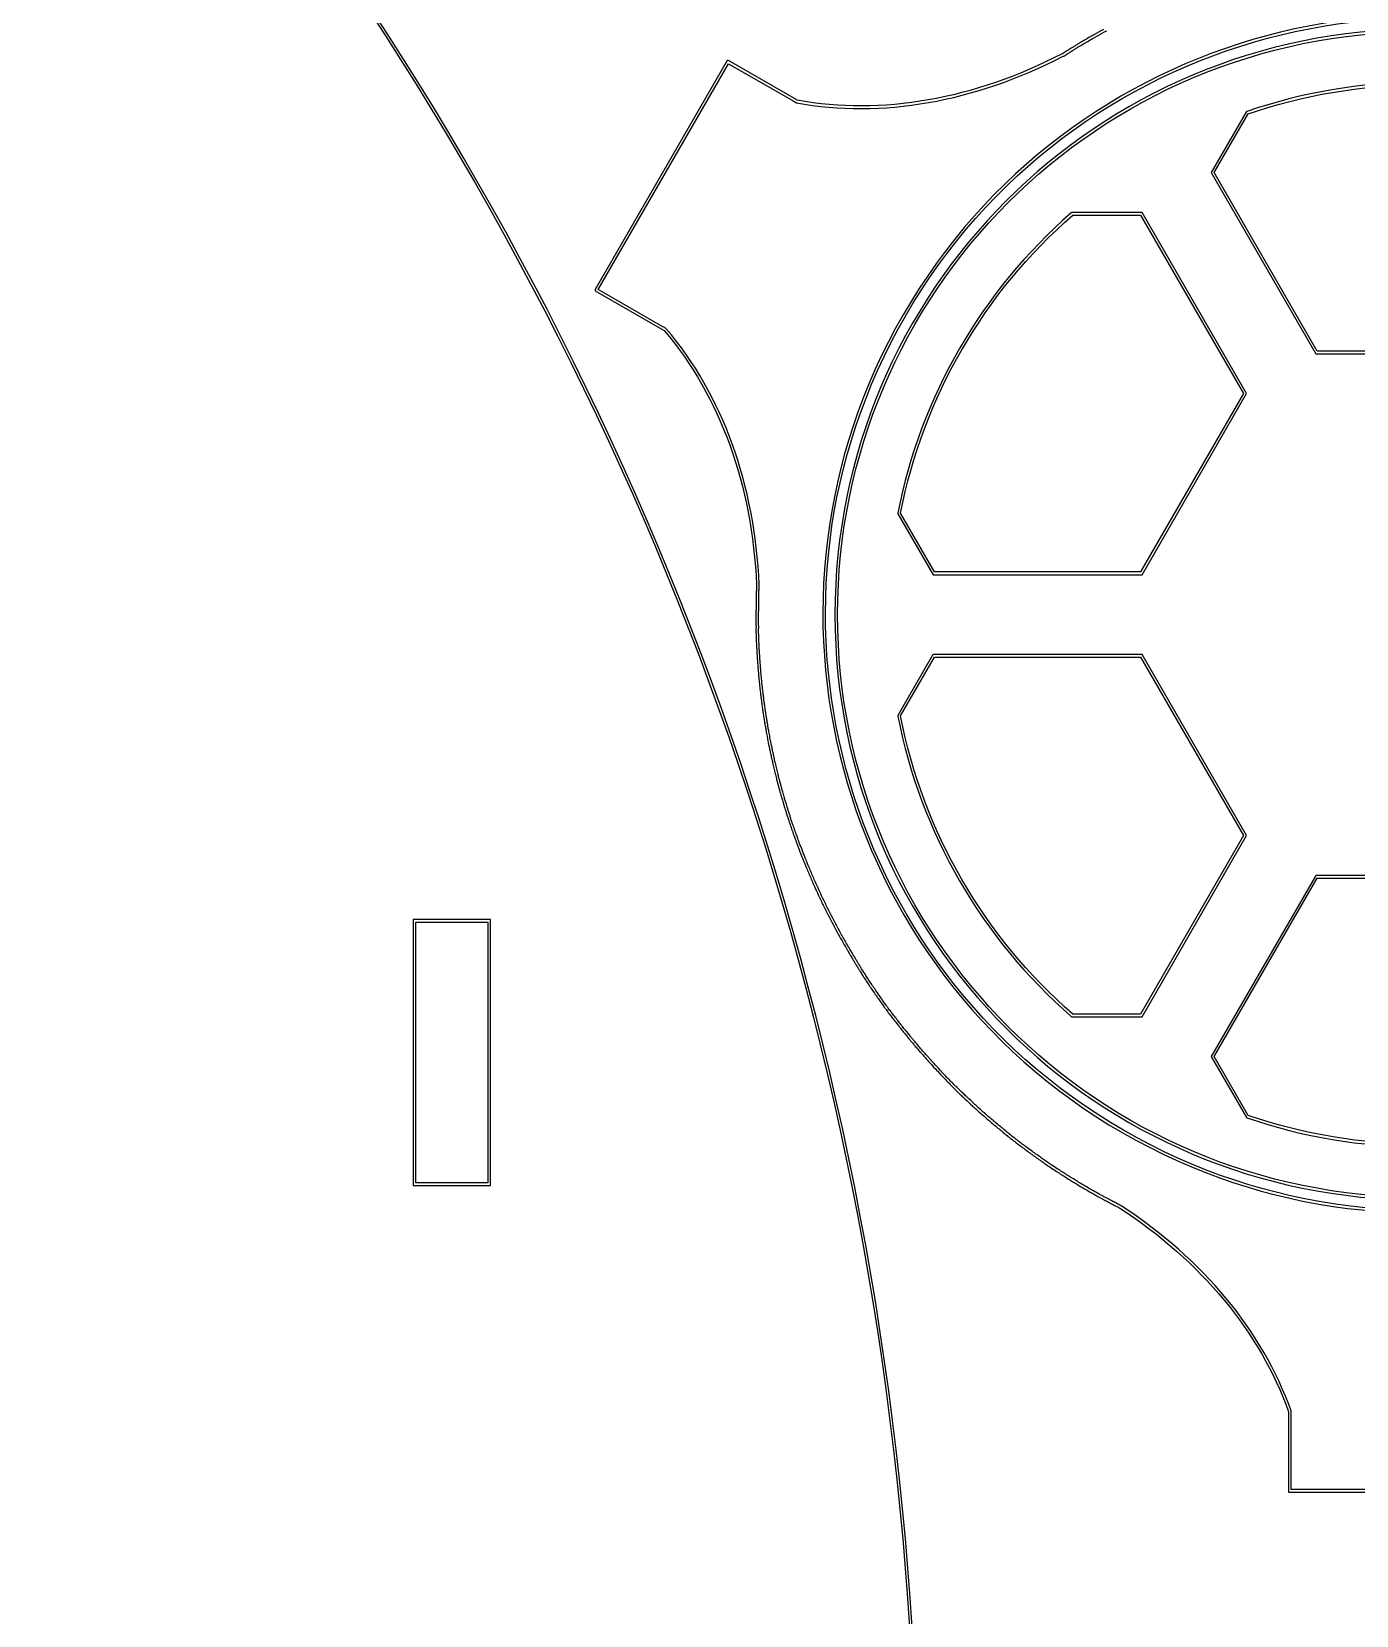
# Model space of a CAD drawing. Extents: x 10 to 440, y 10 to 290.
# Drawn here: x 226.7 to 276.4, y 184.5 to 244 of the extents above; entities that cross this region are included whole.
import ezdxf

# ---------------------------------------------------------------- set-up
doc = ezdxf.new("R2010")
doc.units = 0
doc.layers.add('Layer_1', color=7, linetype='CONTINUOUS')

msp = doc.modelspace()

# ---------------------------------------------------------------- linework, layer by layer
at = {"layer": 'Layer_1', "color": 7}
for p, q in [((266.019478, 243.51844), (265.997994, 243.50664)), ((266.039009, 243.53014), (266.019478, 243.51844)), ((266.048775, 243.42074), (266.068306, 243.43244)), ((266.068306, 243.43244), (266.089791, 243.44414)), ((252.804634, 242.87774), (247.833931, 234.27034)), ((252.847603, 242.87774), (252.804634, 242.87774)), ((255.412056, 241.39734), (252.847603, 242.87774)), ((265.404244, 243.13554), (265.392525, 243.13164)), ((265.406197, 243.13554), (265.404244, 243.13554)), ((265.421822, 243.03594), (265.435494, 243.03594)), ((265.435494, 243.03594), (265.449166, 243.04374)), ((265.648384, 243.29184), (265.648384, 243.28984)), ((265.775338, 243.36804), (265.775338, 243.36994)), ((247.951119, 234.27424), (252.851509, 242.75864)), ((252.851509, 242.75864), (255.279244, 241.35824)), ((255.279244, 241.35824), (255.402291, 241.28594)), ((255.402291, 241.28594), (255.410103, 241.28594)), ((255.435494, 241.38364), (255.412056, 241.39734)), ((272.31645, 240.95878), (270.99223, 238.66582)), ((271.10746, 238.66582), (272.38285, 240.8748)), ((272.33403, 240.96464), (272.31645, 240.95878)), ((270.99223, 238.66582), (274.92192, 231.86113)), ((274.97856, 231.96074), (271.10746, 238.66582)), ((265.74809, 237.16582), (265.73246, 237.1541)), ((268.39457, 237.16777), (265.74809, 237.16582)), ((265.78715, 237.06621), (268.33598, 237.06621)), ((265.78715, 237.06621), (265.78715, 237.06621)), ((268.33598, 237.06621), (272.20707, 230.36308)), ((272.32231, 230.36308), (268.39457, 237.16777)), ((268.39457, 237.16777), (268.39457, 237.16777)), ((247.833931, 234.27034), (247.833931, 234.22734)), ((247.833931, 234.22734), (250.404244, 232.74304)), ((250.386666, 232.86804), (247.951119, 234.27424)), ((250.388619, 232.86804), (250.386666, 232.86804)), ((250.5019, 232.80554), (250.388619, 232.86804)), ((250.404244, 232.74304), (250.404244, 232.74494)), ((250.404244, 232.74494), (250.433541, 232.72934)), ((250.509712, 232.79964), (250.5019, 232.80554)), ((274.92192, 231.86113), (282.77934, 231.86113)), ((282.72074, 231.96074), (274.97856, 231.96074)), ((272.20707, 230.36308), (268.33598, 223.658)), ((268.39457, 223.55644), (272.32231, 230.36308)), ((259.21684, 225.86894), (259.21293, 225.84941)), ((259.21293, 225.84941), (260.53715, 223.55644)), ((260.59379, 223.658), (259.3184, 225.86699)), ((253.904244, 223.17074), (253.902291, 223.13554)), ((254.0019, 223.13164), (254.003853, 223.17264)), ((254.003853, 223.17264), (254.003853, 223.17464)), ((260.53715, 223.55644), (268.39457, 223.55644)), ((268.33598, 223.658), (260.59379, 223.658)), ((253.888619, 222.76644), (253.886666, 222.71374)), ((253.886666, 222.71374), (253.894478, 222.70194)), ((253.988228, 222.74304), (253.988228, 222.76444)), ((253.994088, 222.73324), (253.988228, 222.74304)), ((253.994088, 222.71564), (253.994088, 222.73324)), ((253.886666, 222.22734), (253.878853, 222.21374)), ((253.878853, 222.21374), (253.878853, 222.20004)), ((253.886666, 222.39734), (253.886666, 222.39534)), ((253.978462, 222.18444), (253.986275, 222.19804)), ((253.986275, 222.19804), (253.986275, 222.21174)), ((253.884712, 221.57894), (253.8769, 221.56524)), ((253.8769, 221.56524), (253.8769, 221.55164)), ((253.880806, 221.77814), (253.880806, 221.77624)), ((253.880806, 221.77624), (253.880806, 221.74694)), ((253.976509, 221.53984), (253.984322, 221.55164)), ((253.980416, 221.74884), (253.980416, 221.77814)), ((253.984322, 221.55164), (253.984322, 221.56524)), ((260.52153, 220.53105), (259.21293, 218.26347)), ((259.3184, 218.24785), (260.59379, 220.45683)), ((260.5352, 220.55644), (260.52153, 220.53105)), ((268.39457, 220.55644), (260.5352, 220.55644)), ((260.5352, 220.55644), (260.5352, 220.55644)), ((260.59379, 220.45683), (268.33598, 220.45683)), ((260.59379, 220.45683), (260.59379, 220.45683)), ((268.33598, 220.45683), (272.20707, 213.75175)), ((272.32231, 213.75175), (268.39457, 220.55644)), ((254.052681, 219.08284), (254.052681, 219.08094)), ((254.052681, 219.08094), (254.056588, 219.05554)), ((254.156197, 219.06914), (254.152291, 219.09454)), ((254.156197, 219.06724), (254.156197, 219.06914)), ((254.312447, 217.97544), (254.312447, 217.97734)), ((259.21293, 218.26347), (259.21684, 218.24589)), ((254.296822, 217.48324), (254.300728, 217.45784)), ((254.396431, 217.50084), (254.396431, 217.50274)), ((254.400338, 217.47344), (254.396431, 217.50084)), ((254.398384, 217.47544), (254.400338, 217.47344)), ((254.365181, 217.13364), (254.367134, 217.12384)), ((254.367134, 217.12384), (254.372994, 217.11214)), ((254.466744, 217.15124), (254.460884, 217.16094)), ((254.468697, 217.14344), (254.466744, 217.15124)), ((254.572212, 216.64734), (254.572212, 216.64924)), ((254.529244, 216.38364), (254.529244, 216.38164)), ((254.529244, 216.38164), (254.531197, 216.38164)), ((254.617134, 216.45594), (254.617134, 216.45784)), ((254.705025, 215.68634), (254.716744, 215.64144)), ((254.8144, 215.66684), (254.802681, 215.71174)), ((254.812447, 215.66684), (254.8144, 215.66684)), ((254.847603, 215.53594), (254.847603, 215.53794)), ((254.861275, 215.12384), (254.861275, 215.12194)), ((254.910103, 214.95194), (254.914009, 214.94414)), ((254.914009, 214.94414), (254.919869, 214.93634)), ((255.011666, 214.97934), (255.0019, 214.99304)), ((255.013619, 214.97154), (255.011666, 214.97934)), ((255.128853, 214.59654), (255.128853, 214.59844)), ((255.130806, 214.26054), (255.130806, 214.25864)), ((255.175728, 214.12194), (255.177681, 214.11804)), ((255.177681, 214.11804), (255.1894, 214.09654)), ((255.271431, 214.15704), (255.267525, 214.16294)), ((255.271431, 214.15514), (255.271431, 214.15704)), ((255.279244, 214.14144), (255.271431, 214.15514)), ((255.281197, 214.13754), (255.279244, 214.14144)), ((272.20707, 213.75175), (268.33598, 207.04667)), ((268.39457, 206.94706), (272.32231, 213.75175)), ((255.414009, 213.45984), (255.414009, 213.45784)), ((255.466744, 213.31724), (255.468697, 213.31524)), ((255.468697, 213.31524), (255.480416, 213.29374)), ((255.47065, 213.59654), (255.47065, 213.59844)), ((255.558541, 213.35434), (255.556588, 213.36024)), ((255.560494, 213.35234), (255.558541, 213.35434)), ((255.572212, 213.33284), (255.560494, 213.35234)), ((255.574166, 213.32894), (255.572212, 213.33284)), ((255.583931, 213.02034), (255.59565, 212.98914)), ((255.660103, 212.82694), (255.660103, 212.82504)), ((255.716744, 212.95784), (255.6894, 213.02624)), ((255.705025, 212.71374), (255.706978, 212.70984)), ((255.706978, 212.70984), (255.712838, 212.70004)), ((255.712838, 212.70004), (255.716744, 212.69024)), ((255.802681, 212.74694), (255.792916, 212.76054)), ((255.810494, 212.72734), (255.802681, 212.74694)), ((274.90629, 212.22636), (270.99223, 205.44706)), ((271.10746, 205.44706), (274.97856, 212.15214)), ((274.91996, 212.25175), (274.90629, 212.22636)), ((282.77934, 212.25175), (274.91996, 212.25175)), ((274.91996, 212.25175), (274.91996, 212.25175)), ((274.97856, 212.15214), (282.72074, 212.15214)), ((274.97856, 212.15214), (274.97856, 212.15214)), ((256.476509, 211.22344), (256.476509, 211.22544)), ((256.478462, 211.22344), (256.476509, 211.22344)), ((241, 210.599609), (241, 200.599609)), ((243.84961, 210.599609), (241, 210.599609)), ((241, 210.599609), (241, 210.599609)), ((241.09961, 210.5), (243.80078, 210.5)), ((241.09961, 200.701172), (241.09961, 210.5)), ((241.09961, 210.5), (241.09961, 210.5)), ((243.80078, 210.5), (243.80078, 200.701172)), ((243.90039, 210.599609), (243.84961, 210.599609)), ((243.90039, 200.599609), (243.90039, 210.599609)), ((257.179634, 209.88754), (257.177681, 209.88944)), ((257.451119, 209.22154), (257.474556, 209.18054)), ((257.560494, 209.23124), (257.537056, 209.27234)), ((257.630806, 208.90904), (257.632759, 208.90904)), ((257.632759, 208.90904), (257.632759, 208.90704)), ((257.718697, 208.95984), (257.716744, 208.96174)), ((257.796822, 208.84264), (257.796822, 208.84454)), ((257.798775, 208.84064), (257.796822, 208.84264)), ((257.806588, 208.62774), (257.806588, 208.62584)), ((257.892525, 208.67854), (257.890572, 208.68054)), ((257.898384, 208.48524), (257.898384, 208.48914)), ((257.925728, 208.43834), (257.927681, 208.43634)), ((257.984322, 208.53984), (257.982369, 208.54184)), ((257.984322, 208.53794), (257.984322, 208.53984)), ((258.019478, 208.29764), (258.035103, 208.27034)), ((258.119088, 208.32304), (258.103462, 208.35234)), ((258.121041, 208.32114), (258.119088, 208.32304)), ((258.035103, 208.27034), (258.037056, 208.26844)), ((258.511666, 207.57694), (258.53315, 207.53984)), ((258.53315, 207.53984), (258.535103, 207.53794)), ((258.59565, 207.63164), (258.593697, 207.63364)), ((258.615181, 207.59654), (258.59565, 207.63164)), ((258.619088, 207.59264), (258.615181, 207.59654)), ((258.665962, 207.52814), (258.665962, 207.53014)), ((258.685494, 207.33094), (258.691353, 207.31914)), ((258.691353, 207.31914), (258.693306, 207.31524)), ((258.767525, 207.38754), (258.765572, 207.38944)), ((258.773384, 207.37584), (258.767525, 207.38754)), ((258.775338, 207.37194), (258.773384, 207.37584)), ((258.777291, 207.36994), (258.775338, 207.37194)), ((258.851509, 207.27034), (258.851509, 207.27234)), ((258.964791, 207.11994), (258.960884, 207.12384)), ((258.994088, 207.08874), (258.964791, 207.11994)), ((258.884712, 207.05944), (258.886666, 207.05744)), ((258.886666, 207.05744), (258.917916, 207.02234)), ((258.994088, 207.08674), (258.994088, 207.08874)), ((259.165962, 206.69804), (259.171822, 206.69024)), ((259.171822, 206.69024), (259.171822, 206.68834)), ((259.246041, 206.75864), (259.244088, 206.76054)), ((259.2519, 206.75084), (259.246041, 206.75864)), ((259.253853, 206.74694), (259.2519, 206.75084)), ((259.349556, 206.62384), (259.351509, 206.62384)), ((265.73246, 206.95878), (265.74613, 206.94706)), ((265.74613, 206.94706), (268.39457, 206.94706)), ((268.33598, 207.04667), (265.78715, 207.04667)), ((259.425728, 206.36994), (259.427681, 206.36804)), ((259.427681, 206.36804), (259.456978, 206.33674)), ((259.503853, 206.43244), (259.499947, 206.43634)), ((259.531197, 206.40514), (259.503853, 206.43244)), ((259.53315, 206.40314), (259.531197, 206.40514)), ((259.566353, 206.20194), (259.578072, 206.18054)), ((259.578072, 206.18054), (259.580025, 206.17664)), ((259.648384, 206.26254), (259.644478, 206.26444)), ((259.662056, 206.23524), (259.648384, 206.26254)), ((259.664009, 206.23324), (259.662056, 206.23524)), ((260.070259, 205.75474), (260.070259, 205.75664)), ((260.238228, 205.56134), (260.238228, 205.56334)), ((260.431588, 205.34844), (260.427681, 205.35234)), ((260.437447, 205.33674), (260.431588, 205.34844)), ((260.464791, 205.30744), (260.437447, 205.33674)), ((270.99223, 205.44706), (272.31645, 203.1541)), ((272.38285, 203.23808), (271.10746, 205.44706)), ((260.347603, 205.29374), (260.355416, 205.27624)), ((260.355416, 205.27624), (260.390572, 205.23914)), ((260.781197, 204.81914), (260.78315, 204.81524)), ((260.78315, 204.81524), (260.794869, 204.79764)), ((260.794869, 204.79764), (260.798775, 204.79374)), ((260.863228, 204.87774), (260.859322, 204.88364)), ((260.871041, 204.86414), (260.863228, 204.87774)), ((260.871041, 204.86214), (260.871041, 204.86414)), ((260.872994, 204.86024), (260.871041, 204.86214)), ((261.083931, 204.49884), (261.115181, 204.46764)), ((261.156197, 204.56914), (261.154244, 204.56914)), ((261.185494, 204.53794), (261.156197, 204.56914)), ((261.185494, 204.53594), (261.185494, 204.53794)), ((261.759712, 203.97544), (261.759712, 203.97734)), ((262.013619, 203.60234), (262.017525, 203.59454)), ((262.017525, 203.59454), (262.023384, 203.58674)), ((262.091744, 203.66484), (262.085884, 203.67074)), ((262.097603, 203.65314), (262.091744, 203.66484)), ((272.31645, 203.1541), (272.33403, 203.14824)), ((263.169869, 202.60434), (263.173775, 202.59264)), ((263.173775, 202.59264), (263.206978, 202.56724)), ((263.2519, 202.66484), (263.242134, 202.67264)), ((263.255806, 202.65514), (263.2519, 202.66484)), ((263.269478, 202.64534), (263.255806, 202.65514)), ((263.6894, 202.19024), (263.716744, 202.16684)), ((263.777291, 202.24694), (263.749947, 202.26844)), ((264.560494, 201.55164), (264.593697, 201.52814)), ((264.650338, 201.61024), (264.619088, 201.63364)), ((264.652291, 201.60824), (264.650338, 201.61024)), ((265.341744, 201.14734), (265.322212, 201.15904)), ((241, 200.599609), (243.90039, 200.599609)), ((243.80078, 200.701172), (241.09961, 200.701172)), ((265.267525, 201.07504), (265.269478, 201.07304)), ((265.269478, 201.07304), (265.287056, 201.06134)), ((265.341744, 201.14534), (265.341744, 201.14734)), ((265.812447, 200.84844), (265.810494, 200.84844)), ((266.425728, 200.48124), (266.423775, 200.48124)), ((266.730416, 200.19224), (266.730416, 200.19414)), ((266.730416, 200.19414), (266.749947, 200.18244)), ((266.749947, 200.18244), (266.771431, 200.16874)), ((266.800728, 200.26844), (266.779244, 200.28014)), ((266.820259, 200.25664), (266.800728, 200.26844)), ((266.822212, 200.25664), (266.820259, 200.25664)), ((267.132759, 199.97544), (267.132759, 199.97344)), ((267.603462, 199.84454), (267.601509, 199.84454)), ((267.605416, 199.84264), (267.603462, 199.84454)), ((273.898384, 192.10234), (273.898384, 192.07694)), ((273.898384, 192.07694), (273.898384, 192.02814)), ((273.898384, 192.02814), (273.898384, 189.07694)), ((273.997994, 192.12194), (273.996041, 192.12974)), ((273.997994, 192.02814), (273.997994, 192.12194)), ((273.997994, 191.97734), (273.997994, 192.02814)), ((273.997994, 189.17664), (273.997994, 191.97734)), ((273.898384, 189.07694), (273.949166, 189.07694)), ((273.949166, 189.07694), (283.847603, 189.07694)), ((283.798775, 189.17664), (273.997994, 189.17664))]:
    msp.add_line(p, q, dxfattribs=at)
for points in [[(188.41992, 289), (232.06652, 268.347879), (259.90038, 224.386373), (259.90039, 176.09961)], [(260, 176.09961), (259.99999, 224.429195), (232.13935, 268.42951), (188.45117, 289.095703)], [(290.148654, 241.561758), (279.387587, 247.774663), (265.625983, 244.087245), (259.413083, 233.326186)], [(259.499348, 233.276381), (265.685248, 243.990674), (279.384587, 247.661387), (290.098854, 241.475502)], [(278.84965, 244.05644), (266.69998, 244.05644), (256.84965, 234.20611), (256.84965, 222.05644)], [(266.937447, 244.04374), (266.817467, 243.97844), (266.698918, 243.91184), (266.580025, 243.84454)], [(256.94926, 222.05644), (256.94926, 234.15207), (266.75402, 243.95683), (278.84965, 243.95683)], [(265.890572, 243.44024), (265.851671, 243.41634), (265.814106, 243.39214), (265.775338, 243.36804)], [(265.997994, 243.50664), (265.962729, 243.48504), (265.925729, 243.46204), (265.890572, 243.44024)], [(265.943306, 243.35624), (265.978322, 243.37804), (266.013651, 243.39924), (266.048775, 243.42074)], [(266.205025, 243.62774), (266.149667, 243.59524), (266.094115, 243.56304), (266.039009, 243.53014)], [(266.089791, 243.44414), (266.144676, 243.47694), (266.20067, 243.50944), (266.255806, 243.54184)], [(266.392525, 243.73714), (266.330059, 243.70094), (266.267176, 243.66444), (266.205025, 243.62774)], [(266.255806, 243.54184), (266.317708, 243.57844), (266.379137, 243.61514), (266.441353, 243.65124)], [(266.580025, 243.84454), (266.517216, 243.80914), (266.455025, 243.77314), (266.392525, 243.73714)], [(266.441353, 243.65124), (266.503603, 243.68704), (266.566296, 243.72334), (266.628853, 243.75864)], [(266.628853, 243.75864), (266.747271, 243.82564), (266.866775, 243.89084), (266.986275, 243.95594)], [(266.986275, 243.95594), (267.013238, 243.97024), (267.039338, 243.98464), (267.066353, 243.99884)], [(255.410103, 241.28594), (258.596227, 240.70344), (262.089646, 241.31664), (265.421822, 243.03594)], [(265.392525, 243.13164), (262.074515, 241.41554), (258.600179, 240.80694), (255.435494, 241.38364)], [(265.544869, 243.22544), (265.498481, 243.19604), (265.45239, 243.16524), (265.406197, 243.13554)], [(265.449166, 243.04374), (265.499077, 243.07594), (265.547463, 243.10774), (265.597603, 243.13944)], [(265.648384, 243.28984), (265.613637, 243.26794), (265.579507, 243.24754), (265.544869, 243.22544)], [(265.597603, 243.13944), (265.631645, 243.16124), (265.666971, 243.18434), (265.701119, 243.20594)], [(265.730416, 243.34064), (265.703457, 243.32404), (265.67528, 243.30854), (265.648384, 243.29184)], [(265.701119, 243.20594), (265.727907, 243.22254), (265.756299, 243.24014), (265.78315, 243.25664)], [(265.775338, 243.36994), (265.76014, 243.36064), (265.745593, 243.35004), (265.730416, 243.34064)], [(265.78315, 243.25664), (265.798266, 243.26604), (265.812936, 243.27474), (265.828072, 243.28404)], [(265.828072, 243.28404), (265.866685, 243.30804), (265.904561, 243.33244), (265.943306, 243.35624)], [(278.81059, 242.05644), (276.60661, 242.05188), (274.41771, 241.68282), (272.33403, 240.96464)], [(272.38285, 240.8748), (274.45154, 241.58593), (276.62302, 241.9523), (278.81059, 241.95683)], [(265.73246, 237.1541), (262.36092, 234.22528), (260.06822, 230.25304), (259.21684, 225.86894)], [(259.3184, 225.86699), (260.16721, 230.21669), (262.44389, 234.15704), (265.78715, 237.06621)], [(259.413083, 233.326186), (253.200183, 222.565128), (256.887587, 208.80352), (267.648654, 202.590615)], [(250.433541, 232.72934), (252.527917, 230.26314), (253.741793, 226.92754), (253.904244, 223.17074)], [(254.003853, 223.17464), (253.840513, 226.95204), (252.622294, 230.31374), (250.509712, 232.79964)], [(267.698454, 202.676871), (256.984187, 208.862756), (253.313448, 222.562088), (259.499348, 233.276381)], [(253.892525, 222.87774), (253.891409, 222.84124), (253.889574, 222.80304), (253.888619, 222.76644)], [(253.894478, 222.70194), (253.893092, 222.64864), (253.891616, 222.59514), (253.890572, 222.54184)], [(253.898384, 223.03014), (253.896326, 222.97934), (253.894274, 222.92854), (253.892525, 222.87774)], [(253.902291, 223.13554), (253.900678, 223.10004), (253.899845, 223.06564), (253.898384, 223.03014)], [(253.988228, 222.76444), (253.989179, 222.80094), (253.991023, 222.83744), (253.992134, 222.87384)], [(253.990181, 222.53984), (253.991336, 222.59884), (253.992514, 222.65674), (253.994088, 222.71564)], [(253.992134, 222.87384), (253.993876, 222.92444), (253.995943, 222.97564), (253.997994, 223.02624)], [(253.997994, 223.02624), (253.999448, 223.06164), (254.000294, 223.09624), (254.0019, 223.13164)], [(253.878853, 222.03204), (253.878958, 221.99844), (253.878612, 221.96414), (253.878853, 221.93054)], [(253.878853, 222.20004), (253.878663, 222.14374), (253.878663, 222.08834), (253.878853, 222.03204)], [(253.886666, 222.39534), (253.886154, 222.33924), (253.8868, 222.28344), (253.886666, 222.22734)], [(253.888619, 222.47344), (253.888045, 222.44774), (253.88716, 222.42304), (253.886666, 222.39734)], [(253.890572, 222.54184), (253.890207, 222.51914), (253.888922, 222.49614), (253.888619, 222.47344)], [(253.978462, 221.93054), (253.978222, 221.96404), (253.978567, 221.99854), (253.978462, 222.03204)], [(253.978462, 222.03204), (253.978291, 222.08284), (253.978323, 222.13364), (253.978462, 222.18444)], [(253.986275, 222.21174), (253.986383, 222.27284), (253.985718, 222.33434), (253.986275, 222.39534)], [(253.986275, 222.39534), (253.986768, 222.42094), (253.987656, 222.44594), (253.988228, 222.47154)], [(253.988228, 222.47154), (253.98853, 222.49414), (253.989818, 222.51724), (253.990181, 222.53984)], [(256.84965, 222.05644), (256.84965, 209.90677), (266.69998, 200.05644), (278.84965, 200.05644)], [(278.84965, 200.15605), (266.75402, 200.15605), (256.94926, 209.96081), (256.94926, 222.05644)], [(253.8769, 221.55164), (253.878004, 221.51104), (253.879505, 221.47104), (253.880806, 221.43054)], [(253.878853, 221.93054), (253.878822, 221.90784), (253.878822, 221.88484), (253.878853, 221.86214)], [(253.878853, 221.86214), (253.878977, 221.83374), (253.880586, 221.80654), (253.880806, 221.77814)], [(253.880806, 221.74694), (253.881548, 221.69094), (253.883595, 221.63484), (253.884712, 221.57894)], [(253.880806, 221.43054), (253.882074, 221.38924), (253.883241, 221.34674), (253.884712, 221.30554)], [(253.980416, 221.43244), (253.979266, 221.46824), (253.977504, 221.50404), (253.976509, 221.53984)], [(253.978462, 221.86214), (253.978432, 221.88474), (253.978432, 221.90784), (253.978462, 221.93054)], [(253.980416, 221.77814), (253.980201, 221.80584), (253.978585, 221.83454), (253.978462, 221.86214)], [(253.984322, 221.56524), (253.983067, 221.62614), (253.981224, 221.68794), (253.980416, 221.74884)], [(253.984322, 221.30944), (253.982856, 221.35044), (253.981678, 221.39134), (253.980416, 221.43244)], [(253.884712, 221.30554), (253.886391, 221.24674), (253.888479, 221.18654), (253.890572, 221.12774)], [(253.890572, 221.12774), (253.893095, 221.06344), (253.895363, 220.99874), (253.898384, 220.93444)], [(253.898384, 220.93444), (253.899388, 220.91134), (253.901223, 220.88914), (253.902291, 220.86604)], [(253.902291, 220.86604), (253.904253, 220.82364), (253.905971, 220.78154), (253.90815, 220.73914)], [(253.990181, 221.13164), (253.988074, 221.19084), (253.986007, 221.25024), (253.984322, 221.30944)], [(253.997994, 220.94024), (253.994985, 221.00434), (253.992695, 221.06754), (253.990181, 221.13164)], [(254.0019, 220.86994), (254.000837, 220.89294), (253.998993, 220.91734), (253.997994, 220.94024)], [(254.007759, 220.74494), (254.005589, 220.78724), (254.003855, 220.82764), (254.0019, 220.86994)], [(253.90815, 220.73914), (253.911572, 220.68114), (253.91409, 220.62324), (253.917916, 220.56524)], [(253.917916, 220.56524), (253.921519, 220.50844), (253.925643, 220.45014), (253.929634, 220.39344)], [(253.929634, 220.39344), (253.932586, 220.35054), (253.936228, 220.30734), (253.9394, 220.26444)], [(253.9394, 220.26444), (253.94381, 220.20014), (253.948163, 220.13544), (253.953072, 220.07114)], [(254.019478, 220.57114), (254.015667, 220.62884), (254.011167, 220.68724), (254.007759, 220.74494)], [(254.029244, 220.40124), (254.025268, 220.45774), (254.023067, 220.51454), (254.019478, 220.57114)], [(254.039009, 220.27034), (254.035802, 220.31364), (254.032224, 220.35784), (254.029244, 220.40124)], [(254.052681, 220.07894), (254.047792, 220.14304), (254.043402, 220.20624), (254.039009, 220.27034)], [(253.953072, 220.07114), (253.954937, 220.04574), (253.956989, 220.02034), (253.958931, 219.99494)], [(253.958931, 219.99494), (253.962455, 219.95424), (253.966926, 219.91264), (253.97065, 219.87194)], [(253.97065, 219.87194), (253.973201, 219.84184), (253.975803, 219.81214), (253.978462, 219.78204)], [(253.978462, 219.78204), (253.983802, 219.72664), (253.988378, 219.67144), (253.994088, 219.61604)], [(253.994088, 219.61604), (254.000562, 219.55094), (254.006633, 219.48584), (254.013619, 219.42074)], [(254.058541, 220.00274), (254.056606, 220.02804), (254.054539, 220.05364), (254.052681, 220.07894)], [(254.070259, 219.88164), (254.066551, 219.92224), (254.062051, 219.96224), (254.058541, 220.00274)], [(254.078072, 219.79184), (254.075423, 219.82174), (254.0728, 219.85174), (254.070259, 219.88164)], [(254.093697, 219.62584), (254.08801, 219.68094), (254.08339, 219.73664), (254.078072, 219.79184)], [(254.113228, 219.43054), (254.10627, 219.49534), (254.100145, 219.56094), (254.093697, 219.62584)], [(254.013619, 219.42074), (254.01667, 219.39064), (254.020224, 219.36094), (254.023384, 219.33094)], [(254.023384, 219.33094), (254.025598, 219.31084), (254.028935, 219.29034), (254.031197, 219.27034)], [(254.031197, 219.27034), (254.03838, 219.20754), (254.045021, 219.14564), (254.052681, 219.08284)], [(254.056588, 219.05554), (254.062149, 219.00854), (254.068338, 218.96174), (254.074166, 218.91484)], [(254.122994, 219.34064), (254.119846, 219.37064), (254.116268, 219.40054), (254.113228, 219.43054)], [(254.130806, 219.28204), (254.128553, 219.30204), (254.125198, 219.32074), (254.122994, 219.34064)], [(254.152291, 219.09454), (254.144661, 219.15714), (254.137961, 219.21944), (254.130806, 219.28204)], [(254.171822, 218.92854), (254.166017, 218.97524), (254.161736, 219.02044), (254.156197, 219.06724)], [(254.074166, 218.91484), (254.080725, 218.86164), (254.086796, 218.80984), (254.093697, 218.75664)], [(254.093697, 218.75664), (254.101596, 218.69724), (254.108808, 218.63634), (254.117134, 218.57694)], [(254.117134, 218.57694), (254.122067, 218.54214), (254.127679, 218.50834), (254.132759, 218.47344)], [(254.132759, 218.47344), (254.140037, 218.42474), (254.148632, 218.37564), (254.156197, 218.32694)], [(254.193306, 218.76844), (254.186433, 218.82134), (254.178355, 218.87554), (254.171822, 218.92854)], [(254.216744, 218.59064), (254.208451, 218.64974), (254.201174, 218.70924), (254.193306, 218.76844)], [(254.232369, 218.48714), (254.227309, 218.52184), (254.221657, 218.55594), (254.216744, 218.59064)], [(254.253853, 218.34264), (254.246318, 218.39104), (254.239617, 218.43864), (254.232369, 218.48714)], [(254.156197, 218.32694), (254.165957, 218.26274), (254.175234, 218.19774), (254.185494, 218.13364)], [(254.185494, 218.13364), (254.190271, 218.10324), (254.194277, 218.07414), (254.199166, 218.04374)], [(254.199166, 218.04374), (254.203608, 218.01604), (254.208302, 217.98754), (254.212838, 217.95984)], [(254.212838, 217.95984), (254.219471, 217.91994), (254.227495, 217.88044), (254.234322, 217.84064)], [(254.234322, 217.84064), (254.243137, 217.78954), (254.250579, 217.73744), (254.259712, 217.68634)], [(254.285103, 218.14924), (254.274884, 218.21314), (254.263574, 218.27864), (254.253853, 218.34264)], [(254.298775, 218.05944), (254.293905, 218.08964), (254.289861, 218.11894), (254.285103, 218.14924)], [(254.312447, 217.97734), (254.308034, 218.00434), (254.303099, 218.03244), (254.298775, 218.05944)], [(254.331978, 217.85824), (254.325287, 217.89724), (254.318951, 217.93634), (254.312447, 217.97544)], [(254.359322, 217.70394), (254.350225, 217.75484), (254.340758, 217.80734), (254.331978, 217.85824)], [(259.21684, 218.24589), (260.06798, 213.86169), (262.36103, 209.8878), (265.73246, 206.95878)], [(265.78715, 207.04667), (262.44399, 209.95604), (260.16697, 213.89804), (259.3184, 218.24785)], [(254.259712, 217.68634), (254.271686, 217.61844), (254.284287, 217.55104), (254.296822, 217.48324)], [(254.300728, 217.45784), (254.313237, 217.39224), (254.326755, 217.32614), (254.339791, 217.26054)], [(254.339791, 217.26054), (254.348136, 217.21794), (254.356613, 217.17624), (254.365181, 217.13364)], [(254.396431, 217.50274), (254.383946, 217.57024), (254.371248, 217.63634), (254.359322, 217.70394)], [(254.437447, 217.28014), (254.424464, 217.34544), (254.410843, 217.41004), (254.398384, 217.47544)], [(254.460884, 217.16094), (254.452894, 217.20074), (254.445243, 217.24024), (254.437447, 217.28014)], [(254.372994, 217.11214), (254.382613, 217.06354), (254.392382, 217.01424), (254.402291, 216.96564)], [(254.402291, 216.96564), (254.40794, 216.93864), (254.414129, 216.91064), (254.419869, 216.88364)], [(254.419869, 216.88364), (254.426073, 216.85354), (254.433085, 216.82194), (254.4394, 216.79184)], [(254.4394, 216.79184), (254.451467, 216.73654), (254.462114, 216.68104), (254.474556, 216.62584)], [(254.499947, 216.98524), (254.489293, 217.03744), (254.479015, 217.09114), (254.468697, 217.14344)], [(254.474556, 216.62584), (254.488803, 216.56174), (254.504727, 216.49834), (254.519478, 216.43444)], [(254.517525, 216.90514), (254.511808, 216.93204), (254.505574, 216.95824), (254.499947, 216.98524)], [(254.537056, 216.81334), (254.530638, 216.84394), (254.523828, 216.87454), (254.517525, 216.90514)], [(254.572212, 216.64924), (254.55982, 216.70424), (254.549075, 216.75824), (254.537056, 216.81334)], [(254.617134, 216.45784), (254.602442, 216.52154), (254.586402, 216.58344), (254.572212, 216.64734)], [(254.519478, 216.43444), (254.523257, 216.41704), (254.525428, 216.40104), (254.529244, 216.38364)], [(254.531197, 216.38164), (254.538558, 216.35024), (254.545199, 216.31934), (254.552681, 216.28794)], [(254.552681, 216.28794), (254.560895, 216.25354), (254.569713, 216.21874), (254.578072, 216.18444)], [(254.578072, 216.18444), (254.593701, 216.12084), (254.608819, 216.05844), (254.624947, 215.99494)], [(254.6269, 216.40514), (254.623099, 216.42244), (254.620898, 216.43864), (254.617134, 216.45594)], [(254.650338, 216.31134), (254.642885, 216.34264), (254.634231, 216.37384), (254.6269, 216.40514)], [(254.673775, 216.20784), (254.665449, 216.24204), (254.658518, 216.27714), (254.650338, 216.31134)], [(254.722603, 216.01844), (254.70654, 216.08164), (254.689341, 216.14454), (254.673775, 216.20784)], [(254.624947, 215.99494), (254.639415, 215.93794), (254.654999, 215.87994), (254.669869, 215.82304)], [(254.669869, 215.82304), (254.681993, 215.77724), (254.69264, 215.73204), (254.705025, 215.68634)], [(254.716744, 215.64144), (254.728189, 215.59784), (254.740219, 215.55404), (254.7519, 215.51054)], [(254.765572, 215.84844), (254.750761, 215.90514), (254.737014, 215.96164), (254.722603, 216.01844)], [(254.7519, 215.51054), (254.765048, 215.46274), (254.77753, 215.41574), (254.790962, 215.36804)], [(254.802681, 215.71174), (254.790346, 215.75734), (254.777648, 215.80284), (254.765572, 215.84844)], [(254.847603, 215.53794), (254.836134, 215.58064), (254.823688, 215.62404), (254.812447, 215.66684)], [(254.886666, 215.39344), (254.873456, 215.44034), (254.860537, 215.48894), (254.847603, 215.53594)], [(254.790962, 215.36804), (254.808158, 215.30644), (254.82603, 215.24384), (254.843697, 215.18244)], [(254.843697, 215.18244), (254.849367, 215.16244), (254.855555, 215.14394), (254.861275, 215.12384)], [(254.861275, 215.12194), (254.877818, 215.06524), (254.893159, 215.00854), (254.910103, 214.95194)], [(254.9394, 215.20984), (254.921804, 215.27094), (254.903793, 215.33214), (254.886666, 215.39344)], [(254.919869, 214.93634), (254.937191, 214.87814), (254.954857, 214.82054), (254.972603, 214.76254)], [(254.956978, 215.15124), (254.951281, 215.17114), (254.945047, 215.18984), (254.9394, 215.20984)], [(255.0019, 214.99304), (254.986228, 215.04544), (254.972305, 215.09874), (254.956978, 215.15124)], [(255.068306, 214.79184), (255.050031, 214.85164), (255.031444, 214.91164), (255.013619, 214.97154)], [(254.972603, 214.76254), (254.978105, 214.74344), (254.982681, 214.72494), (254.988228, 214.70594)], [(254.988228, 214.70594), (255.002768, 214.65994), (255.018345, 214.61314), (255.03315, 214.56724)], [(255.03315, 214.56724), (255.040017, 214.54474), (255.047704, 214.52134), (255.054634, 214.49884)], [(255.054634, 214.49884), (255.070017, 214.44974), (255.085824, 214.40134), (255.101509, 214.35234)], [(255.083931, 214.73524), (255.078406, 214.75414), (255.073786, 214.77284), (255.068306, 214.79184)], [(255.128853, 214.59844), (255.114107, 214.64414), (255.098413, 214.68944), (255.083931, 214.73524)], [(255.101509, 214.35234), (255.11129, 214.32164), (255.120907, 214.29124), (255.130806, 214.26054)], [(255.150338, 214.52814), (255.143255, 214.55114), (255.135869, 214.57354), (255.128853, 214.59654)], [(255.130806, 214.25864), (255.136997, 214.23994), (255.14215, 214.22264), (255.148384, 214.20394)], [(255.195259, 214.38164), (255.179636, 214.43044), (255.165659, 214.47924), (255.150338, 214.52814)], [(255.224556, 214.28984), (255.214697, 214.32044), (255.205, 214.35104), (255.195259, 214.38164)], [(255.244088, 214.23524), (255.237878, 214.25384), (255.230722, 214.27124), (255.224556, 214.28984)], [(255.148384, 214.20394), (255.157486, 214.17684), (255.166533, 214.14894), (255.175728, 214.12194)], [(255.1894, 214.09654), (255.209481, 214.03724), (255.229421, 213.97794), (255.249947, 213.91874)], [(255.267525, 214.16294), (255.259312, 214.18714), (255.252226, 214.21094), (255.244088, 214.23524)], [(255.249947, 213.91874), (255.27111, 213.85724), (255.292757, 213.79654), (255.3144, 213.73524)], [(255.343697, 213.95194), (255.32231, 214.01364), (255.302099, 214.07574), (255.281197, 214.13754)], [(255.3144, 213.73524), (255.324701, 213.70644), (255.335243, 213.67794), (255.34565, 213.64924)], [(255.40815, 213.76844), (255.386594, 213.82954), (255.364775, 213.89074), (255.343697, 213.95194)], [(255.34565, 213.64924), (255.355956, 213.62084), (255.366491, 213.59164), (255.3769, 213.56334)], [(255.4394, 213.68244), (255.429035, 213.71104), (255.41841, 213.73974), (255.40815, 213.76844)], [(255.47065, 213.59844), (255.460283, 213.62674), (255.449665, 213.65414), (255.4394, 213.68244)], [(255.3769, 213.56334), (255.389421, 213.52844), (255.401333, 213.49464), (255.414009, 213.45984)], [(255.414009, 213.45784), (255.431473, 213.41084), (255.448997, 213.36414), (255.466744, 213.31724)], [(255.507759, 213.49304), (255.495134, 213.52774), (255.483121, 213.56174), (255.47065, 213.59654)], [(255.480416, 213.29374), (255.49873, 213.24494), (255.516483, 213.19604), (255.535103, 213.14734)], [(255.556588, 213.36024), (255.53995, 213.40414), (255.524148, 213.44894), (255.507759, 213.49304)], [(255.535103, 213.14734), (255.551246, 213.10514), (255.56756, 213.06244), (255.583931, 213.02034)], [(255.628853, 213.18244), (255.610308, 213.23104), (255.592406, 213.28024), (255.574166, 213.32894)], [(255.6894, 213.02624), (255.668936, 213.07864), (255.648961, 213.12994), (255.628853, 213.18244)], [(255.59565, 212.98914), (255.616689, 212.93464), (255.638684, 212.88124), (255.660103, 212.82694)], [(255.660103, 212.82504), (255.67503, 212.78774), (255.689918, 212.75094), (255.705025, 212.71374)], [(255.7519, 212.86214), (255.739512, 212.89354), (255.729004, 212.92644), (255.716744, 212.95784)], [(255.716744, 212.69024), (255.733716, 212.64794), (255.750322, 212.60554), (255.767525, 212.56334)], [(255.792916, 212.76054), (255.779202, 212.79444), (255.765465, 212.82824), (255.7519, 212.86214)], [(255.767525, 212.56334), (255.795024, 212.49644), (255.823431, 212.42884), (255.851509, 212.36214)], [(255.861275, 212.60044), (255.844141, 212.64254), (255.827398, 212.68524), (255.810494, 212.72734)], [(255.943306, 212.40124), (255.91534, 212.46764), (255.888664, 212.53374), (255.861275, 212.60044)], [(255.851509, 212.36214), (255.879529, 212.29574), (255.908854, 212.23104), (255.937447, 212.16484)], [(255.937447, 212.16484), (255.965986, 212.09884), (255.994276, 212.03144), (256.023384, 211.96564)], [(256.029244, 212.20394), (256.000765, 212.26984), (255.971214, 212.33504), (255.943306, 212.40124)], [(256.023384, 211.96564), (256.11092, 211.76754), (256.200263, 211.57154), (256.292916, 211.37584)], [(256.115181, 212.00664), (256.086189, 212.07224), (256.057669, 212.13814), (256.029244, 212.20394)], [(256.382759, 211.41874), (256.290477, 211.61374), (256.202366, 211.80934), (256.115181, 212.00664)], [(256.292916, 211.37584), (256.324048, 211.31074), (256.354972, 211.24524), (256.386666, 211.18054)], [(256.476509, 211.22544), (256.444943, 211.28994), (256.413767, 211.35404), (256.382759, 211.41874)], [(256.386666, 211.18054), (256.449406, 211.05054), (256.515043, 210.92074), (256.580025, 210.79184)], [(256.667916, 210.83674), (256.603193, 210.96514), (256.540951, 211.09394), (256.478462, 211.22344)], [(256.580025, 210.79184), (256.710393, 210.53424), (256.84511, 210.27914), (256.984322, 210.02624)], [(257.070259, 210.07504), (256.931604, 210.32694), (256.797762, 210.58014), (256.667916, 210.83674)], [(267.648654, 202.590615), (278.40973, 196.377705), (292.171326, 200.065128), (298.384226, 210.826186)], [(298.297961, 210.875991), (292.112061, 200.161698), (278.412722, 196.490986), (267.698454, 202.676871)], [(256.984322, 210.02624), (257.020124, 209.96354), (257.0554, 209.90104), (257.091744, 209.83874)], [(257.177681, 209.88944), (257.141483, 209.95154), (257.105919, 210.01264), (257.070259, 210.07504)], [(257.091744, 209.83874), (257.162808, 209.71314), (257.235313, 209.58804), (257.308541, 209.46374)], [(257.394478, 209.51444), (257.321543, 209.63834), (257.250414, 209.76244), (257.179634, 209.88754)], [(257.476509, 209.37774), (257.448858, 209.42344), (257.421836, 209.46864), (257.394478, 209.51444)], [(257.308541, 209.46374), (257.336008, 209.41774), (257.362809, 209.37284), (257.390572, 209.32694)], [(257.390572, 209.32694), (257.410681, 209.29194), (257.43084, 209.25654), (257.451119, 209.22154)], [(257.474556, 209.18054), (257.495179, 209.14474), (257.516256, 209.10874), (257.537056, 209.07304)], [(257.537056, 209.27234), (257.516859, 209.30714), (257.496538, 209.34284), (257.476509, 209.37774)], [(257.537056, 209.07304), (257.559453, 209.03404), (257.582808, 208.99484), (257.605416, 208.95594)], [(257.622994, 209.12384), (257.602277, 209.15944), (257.581034, 209.19564), (257.560494, 209.23124)], [(257.605416, 208.95594), (257.614374, 208.94054), (257.621815, 208.92434), (257.630806, 208.90904)], [(257.691353, 209.00664), (257.668554, 209.04594), (257.645577, 209.08444), (257.622994, 209.12384)], [(257.632759, 208.90704), (257.659399, 208.86724), (257.68597, 208.82754), (257.712838, 208.78794)], [(257.716744, 208.96174), (257.708231, 208.97634), (257.699836, 208.99214), (257.691353, 209.00664)], [(257.796822, 208.84454), (257.770574, 208.88324), (257.744726, 208.92094), (257.718697, 208.95984)], [(257.712838, 208.78794), (257.730694, 208.75674), (257.749534, 208.72524), (257.767525, 208.69414)], [(257.767525, 208.69414), (257.780264, 208.67214), (257.793782, 208.64984), (257.806588, 208.62774)], [(257.853462, 208.74304), (257.834824, 208.77524), (257.817269, 208.80834), (257.798775, 208.84064)], [(257.806588, 208.62584), (257.837156, 208.57914), (257.867504, 208.53164), (257.898384, 208.48524)], [(257.890572, 208.68054), (257.878273, 208.70164), (257.865698, 208.72184), (257.853462, 208.74304)], [(257.982369, 208.54184), (257.952112, 208.58734), (257.922481, 208.63284), (257.892525, 208.67854)], [(257.898384, 208.48914), (257.908031, 208.47234), (257.916043, 208.45504), (257.925728, 208.43834)], [(257.927681, 208.43634), (257.958079, 208.39014), (257.988774, 208.34364), (258.019478, 208.29764)], [(258.011666, 208.49104), (258.002475, 208.50694), (257.993478, 208.52204), (257.984322, 208.53794)], [(258.103462, 208.35234), (258.072881, 208.39814), (258.041942, 208.44504), (258.011666, 208.49104)], [(258.234322, 208.15514), (258.196607, 208.21074), (258.158303, 208.26514), (258.121041, 208.32114)], [(258.037056, 208.26844), (258.074968, 208.21144), (258.11196, 208.15514), (258.150338, 208.09844)], [(258.150338, 208.09844), (258.231119, 207.97884), (258.313589, 207.85924), (258.396431, 207.74104)], [(258.478462, 207.79964), (258.395952, 207.91744), (258.31478, 208.03594), (258.234322, 208.15514)], [(258.396431, 207.74104), (258.434871, 207.68584), (258.472781, 207.63184), (258.511666, 207.57694)], [(258.593697, 207.63364), (258.554968, 207.68834), (258.516749, 207.74464), (258.478462, 207.79964)], [(258.535103, 207.53794), (258.551978, 207.51514), (258.568932, 207.49224), (258.585884, 207.46954)], [(258.585884, 207.46954), (258.619039, 207.42324), (258.652022, 207.37704), (258.685494, 207.33094)], [(258.665962, 207.53014), (258.650184, 207.55124), (258.634799, 207.57144), (258.619088, 207.59264)], [(258.765572, 207.38944), (258.732234, 207.43544), (258.698985, 207.48194), (258.665962, 207.52814)], [(258.693306, 207.31524), (258.719277, 207.28034), (258.745278, 207.24654), (258.771431, 207.21174)], [(258.771431, 207.21174), (258.809037, 207.16064), (258.846719, 207.11024), (258.884712, 207.05944)], [(258.851509, 207.27234), (258.826873, 207.30504), (258.801765, 207.33704), (258.777291, 207.36994)], [(258.960884, 207.12384), (258.924153, 207.17294), (258.887877, 207.22094), (258.851509, 207.27034)], [(258.917916, 207.02234), (258.956832, 206.97064), (258.995787, 206.91944), (259.035103, 206.86804)], [(259.115181, 206.92854), (259.074915, 206.98114), (259.033932, 207.03384), (258.994088, 207.08674)], [(259.035103, 206.86804), (259.078356, 206.81134), (259.122227, 206.75434), (259.165962, 206.69804)], [(259.244088, 206.76054), (259.200527, 206.81664), (259.158261, 206.87214), (259.115181, 206.92854)], [(259.171822, 206.68834), (259.204825, 206.64594), (259.238155, 206.60354), (259.271431, 206.56134)], [(259.351509, 206.62384), (259.319245, 206.66474), (259.28586, 206.70584), (259.253853, 206.74694)], [(259.271431, 206.56134), (259.285043, 206.54434), (259.298791, 206.52764), (259.312447, 206.51054)], [(259.312447, 206.51054), (259.349904, 206.46344), (259.387932, 206.41674), (259.425728, 206.36994)], [(259.390572, 206.57304), (259.37697, 206.59004), (259.363113, 206.60684), (259.349556, 206.62384)], [(259.499947, 206.43634), (259.463457, 206.48154), (259.426744, 206.52764), (259.390572, 206.57304)], [(259.456978, 206.33674), (259.493381, 206.29164), (259.529638, 206.24684), (259.566353, 206.20194)], [(259.644478, 206.26444), (259.60701, 206.31024), (259.570291, 206.35714), (259.53315, 206.40314)], [(259.580025, 206.17664), (259.61184, 206.13804), (259.643682, 206.09974), (259.675728, 206.06134)], [(259.753853, 206.12584), (259.724014, 206.16154), (259.693648, 206.19734), (259.664009, 206.23324)], [(259.675728, 206.06134), (259.699483, 206.03294), (259.724113, 206.00574), (259.747994, 205.97734)], [(259.747994, 205.97734), (259.765392, 205.95664), (259.783263, 205.93554), (259.800728, 205.91484)], [(259.824166, 206.04184), (259.80038, 206.07004), (259.777513, 206.09744), (259.753853, 206.12584)], [(259.800728, 205.91484), (259.824485, 205.88714), (259.847162, 205.85854), (259.871041, 205.83094)], [(259.8769, 205.97934), (259.859505, 205.99994), (259.841494, 206.02114), (259.824166, 206.04184)], [(259.947212, 205.89734), (259.92343, 205.92484), (259.900562, 205.95164), (259.8769, 205.97934)], [(259.871041, 205.83094), (259.911598, 205.78364), (259.953178, 205.73724), (259.994088, 205.69024)], [(260.070259, 205.75664), (260.029513, 205.80344), (259.987608, 205.85024), (259.947212, 205.89734)], [(259.994088, 205.69024), (260.02831, 205.65044), (260.063131, 205.61074), (260.097603, 205.57114)], [(260.171822, 205.63754), (260.137488, 205.67694), (260.104345, 205.71514), (260.070259, 205.75474)], [(260.097603, 205.57114), (260.119817, 205.54604), (260.141694, 205.51994), (260.164009, 205.49494)], [(260.164009, 205.49494), (260.202544, 205.45154), (260.24236, 205.40724), (260.281197, 205.36414)], [(260.238228, 205.56334), (260.216003, 205.58824), (260.193947, 205.61254), (260.171822, 205.63754)], [(260.355416, 205.43244), (260.316412, 205.47584), (260.276926, 205.51774), (260.238228, 205.56134)], [(260.281197, 205.36414), (260.302947, 205.34004), (260.32576, 205.31774), (260.347603, 205.29374)], [(260.427681, 205.35234), (260.40373, 205.37864), (260.379255, 205.40614), (260.355416, 205.43244)], [(260.390572, 205.23914), (260.428918, 205.19704), (260.467174, 205.15584), (260.505806, 205.11414)], [(260.580025, 205.18244), (260.541547, 205.22404), (260.502983, 205.26554), (260.464791, 205.30744)], [(260.505806, 205.11414), (260.577975, 205.03594), (260.651396, 204.95894), (260.724556, 204.88164)], [(260.796822, 204.95004), (260.723954, 205.02694), (260.651905, 205.10464), (260.580025, 205.18244)], [(260.724556, 204.88164), (260.743795, 204.86094), (260.761888, 204.83984), (260.781197, 204.81914)], [(260.859322, 204.88364), (260.838827, 204.90554), (260.817238, 204.92804), (260.796822, 204.95004)], [(260.798775, 204.79374), (260.893073, 204.69494), (260.988027, 204.59614), (261.083931, 204.49884)], [(261.154244, 204.56914), (261.05937, 204.66534), (260.966288, 204.76244), (260.872994, 204.86024)], [(261.115181, 204.46764), (261.160741, 204.42154), (261.205983, 204.37464), (261.2519, 204.32894)], [(261.322212, 204.39924), (261.276806, 204.44444), (261.23055, 204.49044), (261.185494, 204.53594)], [(261.2519, 204.32894), (261.303115, 204.27794), (261.354541, 204.22714), (261.406197, 204.17664)], [(261.476509, 204.24884), (261.425061, 204.29924), (261.373223, 204.34844), (261.322212, 204.39924)], [(261.406197, 204.17664), (261.457586, 204.12614), (261.50867, 204.07624), (261.560494, 204.02624)], [(261.630806, 204.09844), (261.57919, 204.14824), (261.527693, 204.19864), (261.476509, 204.24884)], [(261.560494, 204.02624), (261.602987, 203.98564), (261.646622, 203.94344), (261.6894, 203.90314)], [(261.759712, 203.97734), (261.716763, 204.01774), (261.673468, 204.05774), (261.630806, 204.09844)], [(261.6894, 203.90314), (261.708872, 203.88444), (261.728461, 203.86714), (261.747994, 203.84844)], [(261.747994, 203.84844), (261.835794, 203.76574), (261.92463, 203.68384), (262.013619, 203.60234)], [(261.818306, 203.92074), (261.798852, 203.93934), (261.779107, 203.95674), (261.759712, 203.97544)], [(262.085884, 203.67074), (261.995882, 203.75314), (261.907088, 203.83704), (261.818306, 203.92074)], [(262.023384, 203.58674), (262.044237, 203.56764), (262.064967, 203.54914), (262.085884, 203.53014)], [(262.152291, 203.60434), (262.134183, 203.62074), (262.115663, 203.63664), (262.097603, 203.65314)], [(262.263619, 203.50664), (262.226906, 203.53914), (262.18881, 203.57164), (262.152291, 203.60434)], [(262.085884, 203.53014), (262.122187, 203.49764), (262.158767, 203.46474), (262.195259, 203.43244)], [(262.195259, 203.43244), (262.302823, 203.33604), (262.412214, 203.23984), (262.521431, 203.14534)], [(262.585884, 203.22154), (262.477104, 203.31564), (262.370752, 203.41064), (262.263619, 203.50664)], [(262.521431, 203.14534), (262.575942, 203.09814), (262.630577, 203.05144), (262.685494, 203.00474)], [(262.749947, 203.08094), (262.69525, 203.12744), (262.640177, 203.17454), (262.585884, 203.22154)], [(262.685494, 203.00474), (262.795502, 202.91144), (262.905918, 202.81874), (263.017525, 202.72734)], [(263.081978, 202.80554), (262.970818, 202.89654), (262.859515, 202.98794), (262.749947, 203.08094)], [(272.33403, 203.14824), (274.43054, 202.42566), (276.6321, 202.05652), (278.84965, 202.05644)], [(278.84965, 202.15605), (276.64921, 202.15613), (274.46377, 202.52299), (272.38285, 203.23808)], [(263.017525, 202.72734), (263.068132, 202.68564), (263.118935, 202.64564), (263.169869, 202.60434)], [(263.242134, 202.67264), (263.188143, 202.71644), (263.135602, 202.76134), (263.081978, 202.80554)], [(263.206978, 202.56724), (263.255505, 202.52804), (263.304644, 202.48884), (263.353462, 202.45004)], [(263.415962, 202.52814), (263.367339, 202.56684), (263.317811, 202.60634), (263.269478, 202.64534)], [(263.353462, 202.45004), (263.464394, 202.36204), (263.57699, 202.27634), (263.6894, 202.19024)], [(263.749947, 202.26844), (263.637986, 202.35414), (263.526451, 202.44054), (263.415962, 202.52814)], [(263.716744, 202.16684), (263.766999, 202.12864), (263.818545, 202.09134), (263.869088, 202.05354)], [(263.927681, 202.13364), (263.877341, 202.17124), (263.827345, 202.20894), (263.777291, 202.24694)], [(263.869088, 202.05354), (263.926894, 202.01034), (263.984736, 201.96734), (264.042916, 201.92464)], [(264.101509, 202.00474), (264.043563, 202.04724), (263.985257, 202.09054), (263.927681, 202.13364)], [(264.042916, 201.92464), (264.100898, 201.88174), (264.158393, 201.84004), (264.216744, 201.79764)], [(264.275338, 201.87774), (264.21722, 201.91994), (264.15926, 201.96204), (264.101509, 202.00474)], [(264.216744, 201.79764), (264.330572, 201.71524), (264.445291, 201.63214), (264.560494, 201.55164)], [(264.619088, 201.63364), (264.503908, 201.71414), (264.389137, 201.79534), (264.275338, 201.87774)], [(264.593697, 201.52814), (264.644827, 201.49264), (264.6966, 201.45594), (264.747994, 201.42074)], [(264.804634, 201.50274), (264.754186, 201.53734), (264.702483, 201.57334), (264.652291, 201.60824)], [(264.747994, 201.42074), (264.807022, 201.38024), (264.866354, 201.33964), (264.925728, 201.29964)], [(264.980416, 201.38364), (264.921279, 201.42344), (264.863427, 201.46244), (264.804634, 201.50274)], [(264.925728, 201.29964), (265.008761, 201.24374), (265.092031, 201.18854), (265.175728, 201.13364)], [(265.230416, 201.21764), (265.147053, 201.27224), (265.063116, 201.32794), (264.980416, 201.38364)], [(265.322212, 201.15904), (265.291397, 201.17894), (265.261143, 201.19754), (265.230416, 201.21764)], [(265.175728, 201.13364), (265.206579, 201.11354), (265.236586, 201.09504), (265.267525, 201.07504)], [(265.287056, 201.06134), (265.344037, 201.02434), (265.401651, 200.98854), (265.458931, 200.95194)], [(265.513619, 201.03594), (265.456568, 201.07234), (265.398496, 201.10854), (265.341744, 201.14534)], [(265.458931, 200.95194), (265.516482, 200.91544), (265.574912, 200.87874), (265.632759, 200.84264)], [(265.687447, 200.92664), (265.629363, 200.96284), (265.571402, 200.99924), (265.513619, 201.03594)], [(265.632759, 200.84264), (265.674279, 200.81644), (265.716087, 200.79044), (265.757759, 200.76444)], [(265.810494, 200.84844), (265.768988, 200.87434), (265.7288, 200.90054), (265.687447, 200.92664)], [(265.757759, 200.76444), (265.783618, 200.74804), (265.809966, 200.73194), (265.835884, 200.71564)], [(265.888619, 200.79964), (265.862804, 200.81594), (265.838202, 200.83214), (265.812447, 200.84844)], [(265.835884, 200.71564), (265.952329, 200.64434), (266.069849, 200.57224), (266.187447, 200.50274)], [(266.238228, 200.59064), (266.1211, 200.65984), (266.004597, 200.72854), (265.888619, 200.79964)], [(266.423775, 200.48124), (266.361388, 200.51714), (266.300302, 200.55424), (266.238228, 200.59064)], [(266.187447, 200.50274), (266.24977, 200.46624), (266.312309, 200.43134), (266.374947, 200.39534)], [(266.374947, 200.39534), (266.437444, 200.35924), (266.499638, 200.32354), (266.562447, 200.28794)], [(266.611275, 200.37384), (266.548718, 200.40934), (266.487976, 200.44524), (266.425728, 200.48124)], [(266.562447, 200.28794), (266.618249, 200.25634), (266.674372, 200.22344), (266.730416, 200.19224)], [(266.779244, 200.28014), (266.723424, 200.31114), (266.666854, 200.34234), (266.611275, 200.37384)], [(266.771431, 200.16874), (266.807801, 200.14894), (266.844339, 200.12984), (266.880806, 200.11024)], [(266.929634, 200.19804), (266.893816, 200.21734), (266.857936, 200.23724), (266.822212, 200.25664)], [(266.880806, 200.11024), (266.920962, 200.08834), (266.961625, 200.06534), (267.0019, 200.04374)], [(267.048775, 200.13364), (267.008662, 200.15514), (266.969629, 200.17634), (266.929634, 200.19804)], [(267.0019, 200.04374), (267.017426, 200.03544), (267.033232, 200.02864), (267.048775, 200.02034)], [(267.09565, 200.10824), (267.080169, 200.11654), (267.064238, 200.12534), (267.048775, 200.13364)], [(267.048775, 200.02034), (267.076709, 200.00524), (267.104768, 199.99044), (267.132759, 199.97544)], [(267.179634, 200.06334), (267.151755, 200.07824), (267.123472, 200.09324), (267.09565, 200.10824)], [(267.132759, 199.97344), (267.169303, 199.95434), (267.205496, 199.93574), (267.242134, 199.91684)], [(267.289009, 200.00664), (267.252518, 200.02554), (267.216032, 200.04424), (267.179634, 200.06334)], [(267.447212, 199.92464), (267.394511, 199.95174), (267.341517, 199.97924), (267.289009, 200.00664)], [(267.242134, 199.91684), (267.294852, 199.88924), (267.347424, 199.86204), (267.400338, 199.83484)], [(267.400338, 199.83484), (267.451853, 199.80824), (267.502936, 199.78284), (267.554634, 199.75664)], [(267.601509, 199.84454), (267.550017, 199.87064), (267.498522, 199.89814), (267.447212, 199.92464)], [(267.554634, 199.75664), (270.624082, 197.75094), (272.832935, 195.08274), (273.898384, 192.10234)], [(273.996041, 192.12974), (272.922665, 195.13734), (270.694627, 197.82494), (267.605416, 199.84264)]]:
    msp.add_open_spline(points, degree=3, dxfattribs=at)

doc.saveas('drawing.dxf')
